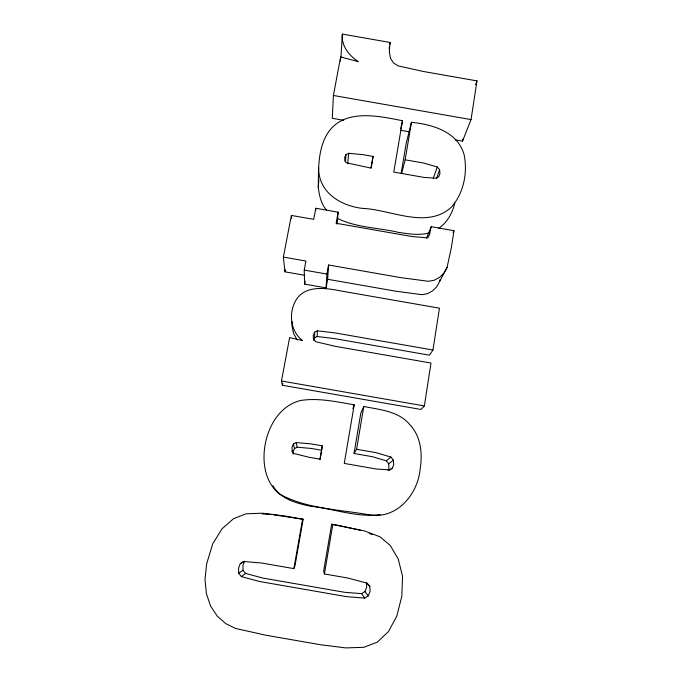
<?xml version="1.0" encoding="UTF-8"?>
<svg xmlns="http://www.w3.org/2000/svg" width="682" height="682" viewBox="0 0 682 682"><rect width="100%" height="100%" fill="white"/><g stroke="black" fill="none" stroke-linecap="round" stroke-linejoin="round"><path stroke-width="1.02" d="M315.749 210.286L315.775 208.257L338.144 212.179L337.138 224.19M313.524 340.224L314.555 337.82L314.632 332.151L317.352 330.796L335.28 332.961L432.985 350.037L439.438 308.187L341.503 291.069C325.715 287.957 303.805 284.334 294.991 301.93C288.503 314.82 290.89 331.452 302.51 340.599L289.603 337.581L281.478 380.999L282.399 385.262L420.982 409.464L424.366 405.943L430.981 363.046L335.331 346.328L315.86 341.742L313.464 339.269L313.209 335.45L314.632 332.151M326.601 210.124C320.958 203.961 319.27 195.316 318.289 187.252C318.554 171.233 317.829 154.788 324.248 139.733C338.17 107.449 375.151 115.215 402.499 120.731L393.77 172.103L423.991 177.397L436.412 178.241L438.765 176.706L439.941 173.748L439.634 169.784L437.29 167.013L423.522 163.024L405.151 159.81L401.63 173.543M314.555 337.82L317.19 336.507L317.352 330.796M455.252 139.853L462.541 141.131L471.04 119.597L476.991 80.885L423.147 71.448L398.015 65.864L393.488 62.932L390.496 58.32L389.294 51.636L390.121 42.472L342.381 34.1C341.068 45.745 349.031 55.626 358.28 61.627L340.625 56.973L333.404 95.471L332.262 118.301L343.728 120.313M315.775 208.257L313.703 219.34L291.376 215.435L283.371 257.097L305.92 261.036L304.223 270.098L304.658 284.138L326.098 287.881L326.925 274.07L328.571 265L401.246 277.71L428.543 281.299L434.298 280.217L439.685 277.25L444.127 272.851L447.051 267.446L451.407 247.336L453.973 230.669L431.195 226.68L426.591 238.129M340.369 61.082L340.625 56.973M340.906 57.791L342.381 34.1M326.098 287.881L327.65 279.288L328.571 265M292.194 321.733L291.93 325.749L293.473 333.148L297.088 339.909M318.289 187.252L318.861 179.912M345.373 161.864L346.055 154.524L348.715 153.28L362.884 154.644L373.071 156.425L371.161 167.9M347.675 163.799L348.715 153.28M292.442 452.686L291.964 447.06L293.388 444.016L296.252 442.575L311.401 443.939L322.288 445.84L321.699 450.265L311.444 448.475L297.164 447.196L294.454 448.56L293.115 451.433L293.132 454.238M462.541 141.131L462.873 139.026M389.132 48.55L389.456 46.521M389.789 44.501L390.121 42.472M356.592 449.268L363.77 406.481C379.934 409.729 398.424 411.084 409.78 424.554C420.803 436.241 422.635 453.138 420.206 468.389C418.194 494.092 396.967 519.565 369.269 514.859C339.414 509.42 307.275 509.045 280.123 494.348C264.923 482.89 261.999 462.268 265.145 444.596C268.682 425.261 280.259 405.543 300.498 400.513C318.511 397.64 336.507 401.817 354.222 404.818L344.257 463.419L376.558 469.054L389.848 469.855L392.38 468.082L393.676 464.689L393.395 460.171L390.914 457.051L376.217 452.695L356.592 449.268L354.035 453.496L372.525 456.727L386.37 460.836L388.714 463.786L388.97 468.04L388.058 470.435M405.151 159.81L411.442 122.3C432.652 124.508 457.767 131.694 464.169 154.891C467.733 172.947 463.692 193.1 451.407 207.123C426.804 229.74 390.479 209.365 362.526 208.394C340.633 205.853 318.468 192.435 318.647 167.977M354.035 453.496L360.821 413.113L363.77 406.481M401.178 173.134L406.122 143.757L411.442 122.3M331.631 524.253L323.677 570.936L324.41 573.954L347.871 578.038L367.121 583.17L369.806 586.418L370.104 591.251L368.297 595.898L364.734 598.088L346.644 596.665L259.595 581.507L241.377 576.605L238.7 573.238L238.589 567.978L240.32 563.622L243.44 561.508L261.402 562.982L293.857 568.635L294.922 565.932L303.175 519.292L285.076 516.01L262.417 513.205L246.125 513.793L233.559 518.678L222.051 528.797L212.707 543.878L206.689 563.656L205.009 579.325L206.399 593.672L210.619 606.162L217.405 616.264L225.955 623.749L235.452 628.412L265.903 635.232L321.256 644.857L345.8 647.9L363.728 647.329L377.206 642.214L388.408 631.66L396.788 616.144L401.843 596.162L402.55 576.205L398.22 558.95L390.257 545.472L380.045 536.828L364.376 530.894L331.631 524.253L338.408 525.43M324.41 573.954L332.85 524.339M322.288 445.84L319.952 459.182L309.031 457.281L293.763 453.445L291.981 451.032M373.071 156.425L371.025 168.122L346.499 162.802L344.811 160.662L344.751 157.175L346.055 154.524M320.046 459.711L321.52 451.313M293.857 568.635L302.62 519.07M338.144 212.179L336.132 223.27L411.954 236.535L427.767 237.882L429.532 234.531L431.195 226.68M282.399 385.262L282.783 383.207M304.658 284.138L305.195 281.274M304.232 275.196L284.965 271.828L285.357 269.748M327.65 279.288L396.302 291.291L422.081 294.684L427.529 293.652L432.618 290.839L436.821 286.662L439.6 281.547L440.035 279.535M400.649 128.941L402.499 120.731M454.792 203.134C452.481 213.006 447.162 222.716 438.56 228.41M433.223 178.556L437.29 167.013M352.85 408.654L354.222 404.818M436.531 178.377L439.634 169.784M475.533 84.79L476.991 80.885M240.32 563.622L244.557 561.209L242.928 565.31L243.039 570.254L245.563 573.426L262.698 578.038L344.589 592.291L361.613 593.63L364.964 591.575L366.669 587.211L366.396 582.667L369.806 586.418M453.053 232.553L453.973 230.669M439.6 281.547L447.051 267.446M432.985 350.037L429.396 355.169L334.589 338.604L317.19 336.507M386.37 460.836L390.914 457.051M388.714 463.786L393.395 460.171M241.377 576.605L245.563 573.426M238.7 573.238L243.039 570.254M389.294 470.188L392.38 468.082M380.155 514.569C356.771 517.826 333.541 508.584 310.446 506.24C296.482 503.273 280.447 499.028 272.877 485.763M429.558 232.818C419.421 235.716 408.868 233.892 398.663 232.4C378.493 227.643 356.584 227.779 337.718 218.53M262.246 513.878L271.41 514.518M273.439 514.774L303.175 519.292M333.404 95.471L471.04 119.597M401.05 130.356L409.388 131.822M304.223 270.098L326.925 274.07M281.478 380.999L424.366 405.943M339.406 525.652L360.318 530.212M369.184 533.409L372.133 534.526M364.964 591.575L368.297 595.898M361.613 593.63L364.734 598.088M293.388 444.016L294.454 448.56M296.252 442.575L297.164 447.196M283.371 257.097L284.965 271.828M291.376 215.435L291.589 218.607"/></g></svg>
